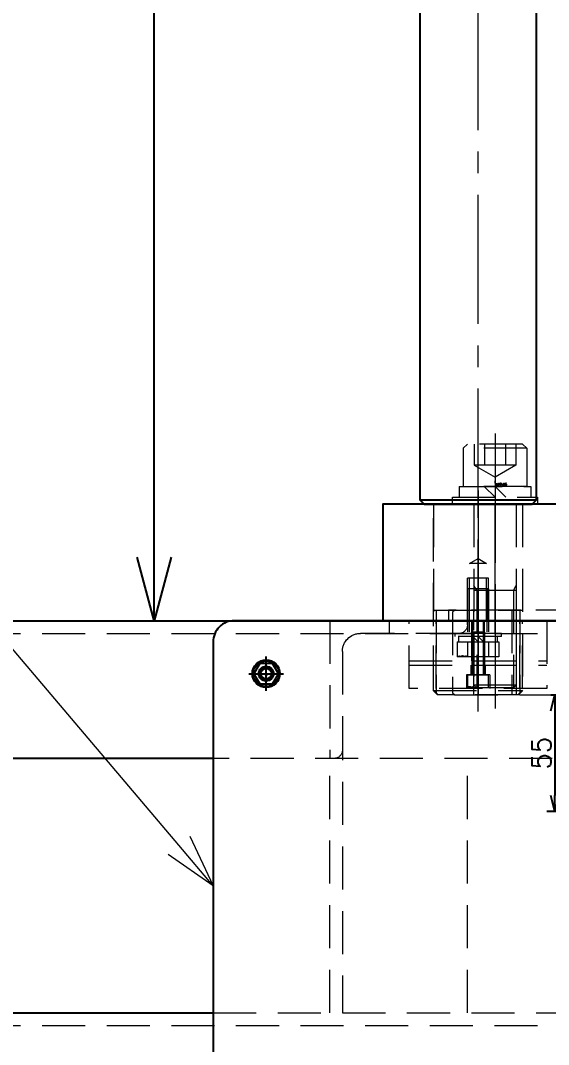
# Model space of a CAD drawing. Header units: millimetres. Extents: x 0 to 49006, y -7876 to 6995.
# Drawn here: x 30598.8 to 30848, y 1772.5 to 2255.5 of the extents above; entities that cross this region are included whole.
import ezdxf
from ezdxf import colors
from ezdxf.entities.mleader import LeaderData, LeaderLine
from ezdxf.enums import TextEntityAlignment as Align
from ezdxf.math import Vec2, Vec3

# ---------------------------------------------------------------- set-up
doc = ezdxf.new("R2010")
doc.units = ezdxf.units.MM
doc.header["$LTSCALE"] = 3.2
doc.header["$PDMODE"] = 99
doc.header["$PDSIZE"] = 1
doc.linetypes.add('CENTER2', pattern=[28.575, 19.05, -3.175, 3.175, -3.175])
doc.linetypes.add('HIDDEN', pattern=[9.525, 6.35, -3.175])
for name, color, linetype, lineweight in [('01_NORMAL', 7, 'Continuous', 25), ('04_HIDDEN', 2, 'HIDDEN', 13), ('05_CENTER', 4, 'CENTER2', 13), ('08_DIM', 3, 'Continuous', 13)]:
    doc.layers.add(name, color=color, linetype=linetype, lineweight=lineweight)
doc.layers.add('10_DRAFT', color=8, linetype='Continuous', lineweight=0, plot=False)
doc.styles.add('KSS_TXT', font='txt.shx', dxfattribs={"bigfont": 'extfont2.shx'})
doc.styles.add('KSS_TXT_L', font='txt.shx', dxfattribs={"height": 36, "bigfont": 'extfont2.shx'})
doc.styles.get("Standard").update_dxf_attribs({"font": 'txt.shx', "bigfont": 'extfont2.shx'})
doc.dimstyles.new('KSS_DIM', dxfattribs={"dimscale": 12, "dimtxt": 3, "dimasz": 2.5, "dimexe": 1.25, "dimexo": 0.625, "dimtad": 1, "dimdsep": 46, "dimtxsty": 'KSS_TXT', "dimblk": 'OPEN30', "dimcen": 0, "dimazin": 2, "dimtfac": 0.75, "dimtmove": 0, "dimatfit": 3, "dimldrblk": 'OPEN30', "dimfxl": 1.25, "dimtolj": 1, "dimarcsym": 0})

# ---------------------------------------------------------------- blocks, each defined once
blk = doc.blocks.new('_Open30')
at = {"color": 0, "linetype": 'ByBlock', "lineweight": -2}
for p, q in [((-1, 0.268), (0, 0)), ((0, 0), (-1, -0.268)), ((0, 0), (-1, 0))]:
    blk.add_line(p, q, dxfattribs=at)
blk = doc.blocks.new('*D1970')
at = {"layer": '08_DIM', "color": 0, "lineweight": -2, "transparency": 16777216}
for p, q in [((30914.22, 3499.45), (30646.84, 3499.45)), ((30661.84, 2002.45), (30661.84, 3469.45)), ((30662.96, 1972.45), (30676.84, 1972.45))]:
    blk.add_line(p, q, dxfattribs=at)
at = {"layer": 'Defpoints', "color": 0, "transparency": 16777216}
for p in [(30661.84, 3499.45), (30921.72, 3499.45), (30655.46, 1972.45)]:
    blk.add_point(p, dxfattribs=at)
at = {"layer": '08_DIM', "color": 0, "lineweight": -2, "transparency": 16777216, "xscale": 30, "yscale": 30, "zscale": 30}
for p, rotation in [((30661.84, 3499.45), 90), ((30661.84, 1972.45), 270)]:
    blk.add_blockref('_Open30', p, dxfattribs=dict(at, rotation=rotation))
at = {"layer": '08_DIM', "color": 0, "transparency": 16777216, "insert": (30636.34, 2735.95), "char_height": 36, "attachment_point": 5, "rotation": 90, "style": 'KSS_TXT'}
blk.add_mtext('\\A1;1527', dxfattribs=at)
blk = doc.blocks.new('A$C069B405E_1_1')
at = {"color": 0}
blk.add_lwpolyline([(-170, 50), (170, 50), (170, -5), (-170, -5)], close=True, dxfattribs=at)
at = {"layer": '04_HIDDEN', "color": 9}
for p, q in [((104, 50), (104, -5)), ((146, 50), (146, -5))]:
    blk.add_line(p, q, dxfattribs=at)
at = {"layer": '04_HIDDEN'}
for p, q in [((125, 24.31), (121, 22)), ((129, 22), (125, 24.31)), ((121, -5), (121, 22)), ((121, 22), (129, 22)), ((129, -5), (129, 22)), ((120, -5), (120, 15)), ((120, 15), (130, 15)), ((130, -5), (130, 15)), ((-139, 0), (139, 0)), ((139, 0), (139, -5))]:
    blk.add_line(p, q, dxfattribs=at)
at = {"layer": '05_CENTER'}
for p, q in [((117, -11.3), (117, 60.9)), ((125, -8.39), (125, 27.11))]:
    blk.add_line(p, q, dxfattribs=at)
at = {"layer": '05_CENTER', "color": 9}
blk.add_line((125, 56.45), (125, -11.45), dxfattribs=at)
blk = doc.blocks.new('A$C4D406E66_1_1')
at = {"color": 0}
for p, q in [((0, 32), (0, 21)), ((32.5, 21), (-32.5, 21)), ((32.5, 19), (-32.5, 19)), ((0, 19), (0, 0))]:
    blk.add_line(p, q, dxfattribs=at)
blk.add_lwpolyline([(-32.5, 32), (32.5, 32), (32.5, 0), (-32.5, 0)], close=True, dxfattribs=at)
at = {"layer": '04_HIDDEN'}
for p, q in [((-21, 32), (-21, 0)), ((-19.69, 32), (-19.69, 0)), ((-5.5, 25.5), (-5.5, 32)), ((5.5, 25.5), (5.5, 32)), ((19.69, 32), (19.69, 0)), ((21, 32), (21, 0)), ((-5.5, 25.5), (5.5, 25.5)), ((-3.4, 21), (-3.4, 25.5)), ((3.4, 21), (3.4, 25.5)), ((-3, 19), (-3, 0)), ((-2.5, 19), (-2.5, 0)), ((2.5, 19), (2.5, 0)), ((3, 19), (3, 0))]:
    blk.add_line(p, q, dxfattribs=at)
at = {"layer": '05_CENTER'}
blk.add_line((0, -3.27), (0, 35.04), dxfattribs=at)
blk = doc.blocks.new('A$C7E8A2BA9_1_1')
at = {"color": 0}
for p, q in [((5, 6), (-5, 6)), ((-5, 6), (-5, 0)), ((5, 0), (5, 6)), ((5, 0), (-5, 0))]:
    blk.add_line(p, q, dxfattribs=at)
at = {"color": 0, "linetype": 'CENTER2'}
blk.add_line((0, -21.5), (0, 7.5), dxfattribs=at)
at = {"color": 0, "linetype": 'HIDDEN'}
for p, q in [((-3, -20), (-3, 0)), ((-2.46, -20), (-2.46, 0)), ((2.46, -20), (2.46, 0)), ((3, -20), (3, 0)), ((-3, -20), (3, -20))]:
    blk.add_line(p, q, dxfattribs=at)
at = {"layer": '10_DRAFT', "style": 'KSS_TXT_L'}
blk.add_text('CS-M6x20L', height=0.3, dxfattribs=at).set_placement((2.24, 5.66))
blk = doc.blocks.new('A$C3F79475E_1_1')
blk.add_blockref('A$C4D406E66_1_1', (0, 0))
at = {"layer": '04_HIDDEN'}
blk.add_blockref('A$C7E8A2BA9_1_1', (0, 25.5), dxfattribs=at)
blk = doc.blocks.new('A$C06BC4911_1_1')
at = {"color": 0}
blk.add_line((-27.5, -658), (27.5, -658), dxfattribs=at)
blk.add_lwpolyline([(25.5, 0), (-25.5, 0), (-27.5, -2), (-27.5, -658), (-25.5, -660), (25.5, -660), (27.5, -658), (27.5, -2)], close=True, dxfattribs=at)
at = {"layer": '01_NORMAL'}
for p, q in [((-19, -750), (-21, -748)), ((21, -748), (19, -750))]:
    blk.add_line(p, q, dxfattribs=at)
at = {"layer": '04_HIDDEN'}
for p, q in [((-21, -748), (-21, -660)), ((21, -660), (21, -748)), ((-21, -710), (21, -710)), ((-19.69, -710), (-19.69, -749.31)), ((19.69, -710), (19.69, -749.31)), ((-19, -750), (-21, -748)), ((-21, -748), (21, -748)), ((-19, -750), (-21, -748)), ((-21, -748), (21, -748)), ((21, -748), (19, -750)), ((21, -748), (19, -750)), ((19, -750), (-19, -750)), ((19, -750), (-19, -750))]:
    blk.add_line(p, q, dxfattribs=at)
at = {"layer": '05_CENTER'}
blk.add_line((0, -757.92), (0, 97.92), dxfattribs=at)
blk = doc.blocks.new('A$C7AFA21F4_1_1')
at = {"color": 0}
for p, q in [((-9.81, 11), (9.81, 11)), ((-9.81, 4), (-9.81, 11)), ((-4.91, 4), (-4.91, 11)), ((4.91, 4), (4.91, 11)), ((9.81, 4), (9.81, 11)), ((-11, 1.5), (11, 1.5)), ((-11, 1.5), (-11, 0)), ((-11, 0), (11, 0)), ((9.81, 4), (-9.81, 4)), ((-9.25, 4), (-9.25, 1.5)), ((0, 1.5), (-2.5, 4)), ((0, 4), (2.5, 1.5)), ((9.25, 1.5), (9.25, 4)), ((11, 0), (11, 1.5))]:
    blk.add_line(p, q, dxfattribs=at)
at = {"color": 0, "linetype": 'CENTER2'}
blk.add_line((0, -24), (0, 14), dxfattribs=at)
at = {"color": 0, "linetype": 'HIDDEN'}
for p, q in [((-5, -21), (-5, 0)), ((-4.19, -21), (-4.19, 0)), ((4.19, -21), (4.19, 0)), ((5, -21), (5, 0)), ((-5, -21), (5, -21))]:
    blk.add_line(p, q, dxfattribs=at)
at = {"layer": '10_DRAFT', "style": 'KSS_TXT_L'}
blk.add_text('BT-M10x25L,SW,PW', height=0.3, dxfattribs=at).set_placement((5.1, 10.66))
blk = doc.blocks.new('A$C33625342_1_1')
blk.add_blockref('A$C06BC4911_1_1', (-125, 715))
at = {"xscale": -1}
blk.add_blockref('A$C069B405E_1_1', (0, 5), dxfattribs=at)
at = {"layer": '04_HIDDEN', "rotation": 180}
for name, p in [('A$C7AFA21F4_1_1', (-125, -6)), ('A$C3F79475E_1_1', (-125, 0))]:
    blk.add_blockref(name, p, dxfattribs=at)
blk = doc.blocks.new('A$C01606C92_1_1')
at = {"color": 0}
blk.add_lwpolyline([(-136, -40), (136, -40), (137, -39), (137, -1), (136, 0), (-136, 0), (-137, -1), (-137, -39)], close=True, dxfattribs=at)
at = {"layer": '04_HIDDEN'}
for p, q in [((-127, -40), (-127, 0)), ((-125, -40), (-125, 0)), ((-109, 0), (-109, -40)), ((-107, 0), (-107, -40)), ((-62.5, 0), (-61, -30)), ((-49.5, 0), (-51, -30)), ((-48.5, 0), (-47, -30)), ((-35.5, 0), (-37, -30)), ((-34.5, 0), (-33, -30)), ((-21.5, 0), (-23, -30)), ((-20.5, 0), (-19, -30)), ((-7.5, 0), (-9, -30)), ((-6.5, 0), (-5, -30)), ((6.5, 0), (5, -30)), ((7.5, 0), (9, -30)), ((20.5, 0), (19, -30)), ((21.5, 0), (23, -30)), ((34.5, 0), (33, -30)), ((35.5, 0), (37, -30)), ((48.5, 0), (47, -30)), ((49.5, 0), (51, -30)), ((62.5, 0), (61, -30)), ((107, 0), (107, -40)), ((109, 0), (109, -40)), ((125, -40), (125, 0)), ((127, -40), (127, 0)), ((-61, -30), (-61, -40)), ((-61, -30), (-51, -30)), ((-51, -30), (-51, -40)), ((-47, -30), (-47, -40)), ((-47, -30), (-37, -30)), ((-37, -30), (-37, -40)), ((-33, -30), (-33, -40)), ((-33, -30), (-23, -30)), ((-23, -30), (-23, -40)), ((-19, -30), (-19, -40)), ((-19, -30), (-9, -30)), ((-9, -30), (-9, -40)), ((-5, -30), (-5, -40)), ((5, -30), (-5, -30)), ((5, -30), (5, -40)), ((9, -30), (9, -40)), ((19, -30), (9, -30)), ((19, -30), (19, -40)), ((23, -30), (23, -40)), ((33, -30), (23, -30)), ((33, -30), (33, -40)), ((37, -30), (37, -40)), ((47, -30), (37, -30)), ((47, -30), (47, -40)), ((51, -30), (51, -40)), ((61, -30), (51, -30)), ((61, -30), (61, -40))]:
    blk.add_line(p, q, dxfattribs=at)
at = {"layer": '05_CENTER'}
for p, q in [((-117, 6.45), (-117, -46.45)), ((117, 6.45), (117, -46.45)), ((-56, 3.19), (-56, -43.19)), ((-42, 3.19), (-42, -43.19)), ((-28, 3.19), (-28, -43.19)), ((-14, 3.19), (-14, -43.19)), ((0, 3.19), (0, -43.19)), ((14, 3.19), (14, -43.19)), ((28, 3.19), (28, -43.19)), ((42, 3.19), (42, -43.19)), ((56, 3.19), (56, -43.19))]:
    blk.add_line(p, q, dxfattribs=at)
at = {"layer": '10_DRAFT'}
for p, q in [((-63, 0), (-63, -40)), ((63, 0), (63, -40))]:
    blk.add_line(p, q, dxfattribs=at)
blk = doc.blocks.new('A$C1DAE6C65_1_1')
at = {"color": 0, "linetype": 'CENTER2'}
blk.add_line((0, 33.3), (0, -90.7), dxfattribs=at)
at = {"color": 0}
for p, q in [((-15, 26.3), (-13, 28.3)), ((-15, 26.3), (-15, 8.3)), ((15, 26.3), (-15, 26.3)), ((13, 28.3), (-13, 28.3)), ((15, 26.3), (13, 28.3)), ((15, 26.3), (15, 8.3)), ((-15, 21.8), (-15, 21.8)), ((-15, 17.3), (-15, 17.3)), ((-16.9, 8.3), (-16.9, 3.2)), ((-16.9, 8.3), (16.9, 8.3)), ((15, 8.3), (-15, 8.3)), ((-5.1, 8.3), (0, 3.2)), ((0, 8.3), (5.1, 3.2)), ((16.9, 8.3), (16.9, 3.2)), ((-10, 0), (-10, -85.35)), ((10, 0), (10, -85.35)), ((-8.65, -40.7), (-10, -38.36)), ((8.65, -40.7), (10, -38.36)), ((10, -40.7), (-10, -40.7)), ((-8.65, -40.7), (-8.65, -86.7)), ((8.65, -40.7), (8.65, -86.7)), ((-10, -85.35), (-8.65, -86.7)), ((10, -85.35), (-10, -85.35)), ((8.65, -86.7), (-8.65, -86.7)), ((8.65, -86.7), (10, -85.35))]:
    blk.add_line(p, q, dxfattribs=at)
at = {"color": 0, "linetype": 'HIDDEN'}
for p, q in [((-9.81, 28.3), (-9.81, 18.3)), ((-4.91, 28.3), (-4.91, 18.3)), ((4.91, 28.3), (4.91, 18.3)), ((9.81, 28.3), (9.81, 18.3)), ((-9.81, 18.3), (0, 12.63)), ((9.81, 18.3), (-9.81, 18.3)), ((9.81, 18.3), (0, 12.63))]:
    blk.add_line(p, q, dxfattribs=at)
at = {"color": 0}
blk.add_lwpolyline([(-20, 3.2), (20, 3.2), (20, 0), (-20, 0)], close=True, dxfattribs=at)
at = {"layer": '10_DRAFT', "style": 'KSS_TXT'}
blk.add_text('M20x95', height=1, dxfattribs=at).set_placement((0.41, 8.83))
blk = doc.blocks.new('A$C06685BC8_1_1')
for name, p in [('A$C1DAE6C65_1_1', (-117, 50)), ('A$C1DAE6C65_1_1', (117, 50)), ('A$C01606C92_1_1', (0, 0))]:
    blk.add_blockref(name, p)
blk = doc.blocks.new('A$C342C2F37_1_1')
blk.add_blockref('A$C33625342_1_1', (0, 0))
at = {"layer": '04_HIDDEN'}
blk.add_blockref('A$C06685BC8_1_1', (0, 5), dxfattribs=at)
blk = doc.blocks.new('M6tz_2_1')
at = {"color": 0}
for radius in [3, 2.5]:
    blk.add_circle((0, 0), radius, dxfattribs=at)
at = {"layer": '05_CENTER'}
for p, q in [((0, -5.68), (0, 5.68)), ((5.68, 0), (-5.68, 0))]:
    blk.add_line(p, q, dxfattribs=at)
blk = doc.blocks.new('A$C402B3D07_1_1')
at = {"color": 0}
for p, q in [((0, 0), (-65, 0)), ((-65, -2), (-65, 0)), ((0, 0), (0, -65)), ((-61, -6), (-14.5, -6)), ((-6, -14.5), (-6, -61)), ((-2, -65), (0, -65))]:
    blk.add_line(p, q, dxfattribs=at)
for centre, radius, start, end in [((-61, -2), 4, 180, 270), ((-14.5, -14.5), 8.5, 0, 90), ((-2, -61), 4, 180, 270)]:
    blk.add_arc(centre, radius, start, end, dxfattribs=at)
blk = doc.blocks.new('A$C7EEE41D5_1_1')
at = {"color": 0}
for points in [[(-875, -555), (-1215, -555), (-1215, -490), (-35, -490), (-35, -555), (-75, -555)], [(-75, -675), (-35, -675), (-35, -740), (-1215, -740), (-1215, -675), (-875, -675)]]:
    blk.add_lwpolyline(points, dxfattribs=at)
at = {"layer": '04_HIDDEN'}
for p, q in [((-792, -490), (-792, -496)), ((-1230, -496), (-31, -496)), ((-814, -535.5), (-814, -675)), ((-1230, -681), (-31, -681))]:
    blk.add_line(p, q, dxfattribs=at)
for points in [[(-75, -555), (-875, -555)], [(-820, -675), (-820, -555)], [(-755, -675), (-755, -555)], [(-875, -675), (-75, -675)]]:
    blk.add_lwpolyline(points, dxfattribs=at)
at = {"layer": '05_CENTER'}
blk.add_line((-750, -480.77), (-750, -505.44), dxfattribs=at)
blk.add_blockref('M6tz_2_1', (-850, -515))
at = {"layer": '04_HIDDEN', "xscale": -1}
blk.add_blockref('A$C402B3D07_1_1', (-820, -490), dxfattribs=at)
blk = doc.blocks.new('A$C65010A96_1_1')
at = {"color": 0}
blk.add_lwpolyline([(-15, -225), (765, -225, 0.414214), (775, -215), (775, 15, 0.414214), (765, 25), (-15, 25, 0.414214), (-25, 15), (-25, -215, 0.414214)], format="xyb", close=True, dxfattribs=at)
blk.add_circle((0, 0), 3.5, dxfattribs=at)
at = {"layer": '05_CENTER'}
for p, q in [((0, -5.84), (0, 5.84)), ((5.84, 0), (-5.84, 0))]:
    blk.add_line(p, q, dxfattribs=at)
blk = doc.blocks.new('A$C599168A9_1_1')
at = {"color": 0}
for p, q in [((-5.77, 0), (-2.89, 5)), ((-2.89, 5), (2.89, 5)), ((2.89, 5), (5.77, 0)), ((-2.89, -5), (-5.77, 0)), ((5.77, 0), (2.89, -5)), ((2.89, -5), (-2.89, -5))]:
    blk.add_line(p, q, dxfattribs=at)
at = {"color": 0, "linetype": 'CENTER2'}
for p, q in [((0, -8.12), (0, 8.12)), ((-8.12, 0), (8.12, 0))]:
    blk.add_line(p, q, dxfattribs=at)
at = {"color": 0}
for radius in [6.5, 6.1]:
    blk.add_circle((0, 0), radius, dxfattribs=at)
at = {"layer": '10_DRAFT', "style": 'KSS_TXT_L'}
blk.add_text('BT-M6', height=0.3, dxfattribs=at).set_placement((-0.69, -0.49))
blk = doc.blocks.new('AM_BALLOON1')
at = {"transparency": 16777216}
blk.add_circle((0, 0), 5, dxfattribs=at)
blk.add_attdef('B_NUMBER', text='', height=3, dxfattribs=at).set_placement((0, 0), align=Align.MIDDLE_CENTER)
blk = doc.blocks.new('*D2016')
at = {"layer": '10_DRAFT', "color": 0, "lineweight": -2, "transparency": 16777216}
for p, q in [((30849.12, 1937.45), (30854.75, 1937.45)), ((30851, 1929.95), (30851, 1889.95)), ((30875.35, 1882.45), (30847.25, 1882.45))]:
    blk.add_line(p, q, dxfattribs=at)
at = {"layer": 'Defpoints', "color": 0, "transparency": 16777216}
for p in [(30847.25, 1937.45), (30851, 1882.45), (30877.22, 1882.45)]:
    blk.add_point(p, dxfattribs=at)
at = {"layer": '10_DRAFT', "color": 0, "lineweight": -2, "transparency": 16777216, "xscale": 7.5, "yscale": 7.5, "zscale": 7.5}
for p, rotation in [((30851, 1937.45), 90), ((30851, 1882.45), 270)]:
    blk.add_blockref('_Open30', p, dxfattribs=dict(at, rotation=rotation))
at = {"layer": '10_DRAFT', "color": 0, "transparency": 16777216, "insert": (30844.62, 1909.95), "char_height": 9, "attachment_point": 5, "rotation": 90, "style": 'KSS_TXT'}
blk.add_mtext('\\A1;55', dxfattribs=at)
blk = doc.blocks.new('_OPEN')
at = {"color": 0, "linetype": 'ByBlock'}
for p, q in [((-1, 0.167), (0, 0)), ((0, 0), (-1, -0.167)), ((0, 0), (-1, 0))]:
    blk.add_line(p, q, dxfattribs=at)

msp = doc.modelspace()

# ---------------------------------------------------------------- block references
for name, p in [('A$C342C2F37_1_1', (30939.722, 1972.453)), ('A$C7EEE41D5_1_1', (31564.722, 2462.453)), ('A$C65010A96_1_1', (30714.722, 1947.453)), ('A$C599168A9_1_1', (30714.722, 1947.453))]:
    msp.add_blockref(name, p)

# ---------------------------------------------------------------- dimensions: what is measured, and where the dimension line sits
at = {"layer": '08_DIM', "color": 1}
dim = msp.add_linear_dim(base=(30661.836, 3499.453), p1=(30655.459, 1972.453), p2=(30921.722, 3499.453), angle=90, dimstyle='KSS_DIM', override={"dimscale": 12}, dxfattribs=at)
dim.commit()
dim.dimension.update_dxf_attribs({"geometry": '*D1970', "text_midpoint": (30636.336, 2735.953)})
at = {"layer": '10_DRAFT'}
dim = msp.add_linear_dim(base=(30850.997, 1882.453), p1=(30847.247, 1937.453), p2=(30877.222, 1882.453), angle=90, dimstyle='KSS_DIM', override={"dimscale": 3}, dxfattribs=at)
dim.commit()
dim.dimension.update_dxf_attribs({"geometry": '*D2016', "text_midpoint": (30844.622, 1909.953)})

# ---------------------------------------------------------------- leaders
at = {"layer": '08_DIM'}
ml = msp.add_multileader_block('Standard', dxfattribs=at)
ml.set_content('AM_BALLOON1', color=256, scale=10)
ml.set_attribute('B_NUMBER', 'H', width=0)
ml.set_leader_properties(color=256, linetype='ByLayer', lineweight=-1)
ml.set_arrow_properties(name='OPEN')
ml.build(insert=Vec2(0, 0))
ml.multileader.update_dxf_attribs({"leader_type": 0, "has_dogleg": 0, "text_right_attachment_type": 6, "dogleg_length": 0, "arrow_head_size": 20, "scale": 10, "block_connection_type": 1})
ctx = ml.context
ctx.base_point, ctx.scale, ctx.char_height, ctx.arrow_head_size, ctx.landing_gap_size, ctx.plane_origin = Vec3(34758.24, 4676.115), 10, 40, 20, 20, Vec3(34837.832, 4676.156)
ctx.right_attachment, ctx.attachment_type = 6, 1
notes = []
notes.append((ctx, [(0, (0, 0, 0), (0, 0), (1, 0), 1, [])]))
ctx.block.insert = Vec3(34758.24, 4676.115)
ml = msp.add_multileader_block('Standard', dxfattribs=at)
ml.set_content('AM_BALLOON1', color=256, scale=10)
ml.set_attribute('B_NUMBER', 'G', width=0)
ml.set_leader_properties(color=256, linetype='ByLayer', lineweight=-1)
ml.set_arrow_properties(name='OPEN')
ml.build(insert=Vec2(0, 0))
ml.multileader.update_dxf_attribs({"leader_type": 0, "has_dogleg": 0, "text_right_attachment_type": 6, "dogleg_length": 0, "arrow_head_size": 20, "scale": 10, "block_connection_type": 1})
ctx = ml.context
ctx.base_point, ctx.scale, ctx.char_height, ctx.arrow_head_size, ctx.landing_gap_size, ctx.plane_origin = Vec3(34758.24, 4537.505), 10, 40, 20, 20, Vec3(34837.832, 4537.546)
ctx.right_attachment, ctx.attachment_type = 6, 1
notes.append((ctx, [(0, (0, 0, 0), (0, 0), (1, 0), 1, [])]))
ctx.block.insert = Vec3(34758.24, 4537.505)
ml = msp.add_multileader_block('Standard', dxfattribs=at)
ml.set_content('AM_BALLOON1', color=256, scale=10)
ml.set_attribute('B_NUMBER', 'F', width=0)
ml.set_leader_properties(color=256, linetype='ByLayer', lineweight=-1)
ml.set_arrow_properties(name='OPEN')
ml.build(insert=Vec2(0, 0))
ml.multileader.update_dxf_attribs({"leader_type": 0, "has_dogleg": 0, "text_right_attachment_type": 6, "dogleg_length": 0, "arrow_head_size": 20, "scale": 10, "block_connection_type": 1})
ctx = ml.context
ctx.base_point, ctx.scale, ctx.char_height, ctx.arrow_head_size, ctx.landing_gap_size, ctx.plane_origin = Vec3(34758.24, 4398.895), 10, 40, 20, 20, Vec3(34837.832, 4398.936)
ctx.right_attachment, ctx.attachment_type = 6, 1
notes.append((ctx, [(0, (0, 0, 0), (0, 0), (1, 0), 1, [])]))
ctx.block.insert = Vec3(34758.24, 4398.895)
ml = msp.add_multileader_block('Standard', dxfattribs=at)
ml.set_content('AM_BALLOON1', color=256, scale=10)
ml.set_attribute('B_NUMBER', 'E', width=0)
ml.set_leader_properties(color=256, linetype='ByLayer', lineweight=-1)
ml.set_arrow_properties(name='OPEN')
ml.build(insert=Vec2(0, 0))
ml.multileader.update_dxf_attribs({"leader_type": 0, "has_dogleg": 0, "text_right_attachment_type": 6, "dogleg_length": 0, "arrow_head_size": 20, "scale": 10, "block_connection_type": 1})
ctx = ml.context
ctx.base_point, ctx.scale, ctx.char_height, ctx.arrow_head_size, ctx.landing_gap_size, ctx.plane_origin = Vec3(34758.24, 4260.285), 10, 40, 20, 20, Vec3(34837.832, 4260.325)
ctx.right_attachment, ctx.attachment_type = 6, 1
notes.append((ctx, [(0, (0, 0, 0), (0, 0), (1, 0), 1, [])]))
ctx.block.insert = Vec3(34758.24, 4260.285)
ml = msp.add_multileader_block('Standard', dxfattribs=at)
ml.set_content('AM_BALLOON1', color=256, scale=10)
ml.set_attribute('B_NUMBER', 'T', width=0)
ml.set_leader_properties(color=256, linetype='ByLayer', lineweight=-1)
ml.set_arrow_properties(name='OPEN')
ml.build(insert=Vec2(0, 0))
ml.multileader.update_dxf_attribs({"leader_type": 0, "has_dogleg": 0, "text_right_attachment_type": 6, "dogleg_length": 0, "arrow_head_size": 20, "scale": 10, "block_connection_type": 1})
ctx = ml.context
ctx.base_point, ctx.scale, ctx.char_height, ctx.arrow_head_size, ctx.landing_gap_size, ctx.plane_origin = Vec3(34888.38, 3645.663), 10, 40, 20, 20, Vec3(34967.973, 3645.704)
ctx.right_attachment, ctx.attachment_type = 6, 1
notes.append((ctx, [(0, (0, 0, 0), (0, 0), (1, 0), 1, [])]))
ctx.block.insert = Vec3(34888.38, 3645.663)
ml = msp.add_multileader_block('Standard', dxfattribs=at)
ml.set_content('AM_BALLOON1', color=256, scale=6)
ml.set_attribute('B_NUMBER', 'N', width=0)
ml.set_leader_properties(color=256, linetype='ByLayer', lineweight=-1)
ml.set_arrow_properties(name='OPEN')
ml.build(insert=Vec2(0, 0))
ml.multileader.update_dxf_attribs({"leader_type": 0, "has_dogleg": 0, "text_right_attachment_type": 6, "dogleg_length": 0, "arrow_head_size": 12, "scale": 6, "block_connection_type": 1})
ctx = ml.context
ctx.base_point, ctx.scale, ctx.char_height, ctx.arrow_head_size, ctx.landing_gap_size, ctx.plane_origin = Vec3(42470.67, 2179.738), 6, 24, 12, 12, Vec3(42470.67, 2179.738)
ctx.right_attachment, ctx.attachment_type = 6, 1
notes.append((ctx, [(0, (0, 0, 0), (0, 0), (1, 0), 1, [])]))
ctx.block.insert = Vec3(42470.67, 2179.738)
ml = msp.add_multileader_block('Standard', dxfattribs=at)
ml.set_content('AM_BALLOON1', color=256, scale=10)
ml.set_attribute('B_NUMBER', '2', width=0)
ml.set_leader_properties(color=256, linetype='ByLayer', lineweight=-1)
ml.set_arrow_properties(name='OPEN30')
ml.build(insert=Vec2(0, 0))
ml.multileader.update_dxf_attribs({"has_dogleg": 0, "text_right_attachment_type": 6, "dogleg_length": 0, "arrow_head_size": 25, "scale": 10, "block_connection_type": 1})
ctx = ml.context
ctx.base_point, ctx.scale, ctx.char_height, ctx.arrow_head_size, ctx.landing_gap_size, ctx.plane_origin = Vec3(30424.238, 2160.405), 10, 40, 25, 20, Vec3(30689.722, 1847.453)
ctx.right_attachment, ctx.attachment_type = 6, 1
notes.append((ctx, [(0, (1, 1, 0), (30424.238, 2160.405), (-1, 0), 0, [(0, [(30689.722, 1847.453)], 0, [])])]))
ctx.block.insert = Vec3(30424.238, 2160.405)
ml = msp.add_multileader_block('Standard', dxfattribs=at)
ml.set_content('AM_BALLOON1', color=256, scale=6)
ml.set_attribute('B_NUMBER', 'S', width=0)
ml.set_leader_properties(color=256, linetype='ByLayer', lineweight=-1)
ml.set_arrow_properties(name='OPEN')
ml.build(insert=Vec2(0, 0))
ml.multileader.update_dxf_attribs({"leader_type": 0, "has_dogleg": 0, "text_right_attachment_type": 6, "dogleg_length": 0, "arrow_head_size": 12, "scale": 6, "block_connection_type": 1})
ctx = ml.context
ctx.base_point, ctx.scale, ctx.char_height, ctx.arrow_head_size, ctx.landing_gap_size, ctx.plane_origin = Vec3(42373.487, 2107.349), 6, 24, 12, 12, Vec3(42373.487, 2107.349)
ctx.right_attachment, ctx.attachment_type = 6, 1
notes.append((ctx, [(0, (0, 0, 0), (0, 0), (1, 0), 1, [])]))
ctx.block.insert = Vec3(42373.487, 2107.349)
ml = msp.add_multileader_block('Standard', dxfattribs=at)
ml.set_content('AM_BALLOON1', color=256, scale=6)
ml.set_attribute('B_NUMBER', 'D', width=0)
ml.set_leader_properties(color=256, linetype='ByLayer', lineweight=-1)
ml.set_arrow_properties(name='OPEN')
ml.build(insert=Vec2(0, 0))
ml.multileader.update_dxf_attribs({"leader_type": 0, "has_dogleg": 0, "text_right_attachment_type": 6, "dogleg_length": 0, "arrow_head_size": 12, "scale": 6, "block_connection_type": 1})
ctx = ml.context
ctx.base_point, ctx.scale, ctx.char_height, ctx.arrow_head_size, ctx.landing_gap_size, ctx.plane_origin = Vec3(42501.647, 1801.517), 6, 24, 12, 12, Vec3(42501.647, 1801.517)
ctx.right_attachment, ctx.attachment_type = 6, 1
notes.append((ctx, [(0, (0, 0, 0), (0, 0), (1, 0), 1, [])]))
ctx.block.insert = Vec3(42501.647, 1801.517)
for ctx, leaders in notes:
    for number, flags, end, landing, length, lines in leaders:
        leader = LeaderData()
        leader.index, (leader.has_last_leader_line, leader.has_dogleg_vector, leader.attachment_direction) = number, flags
        leader.last_leader_point, leader.dogleg_vector, leader.dogleg_length = Vec3(end), Vec3(landing), length
        for number, points, colour, breaks in lines:
            line = LeaderLine()
            line.index, line.vertices, line.color, line.breaks = number, Vec3.list(points), colors.encode_raw_color(colour), breaks
            leader.lines.append(line)
        ctx.leaders.append(leader)

doc.saveas('drawing.dxf')
